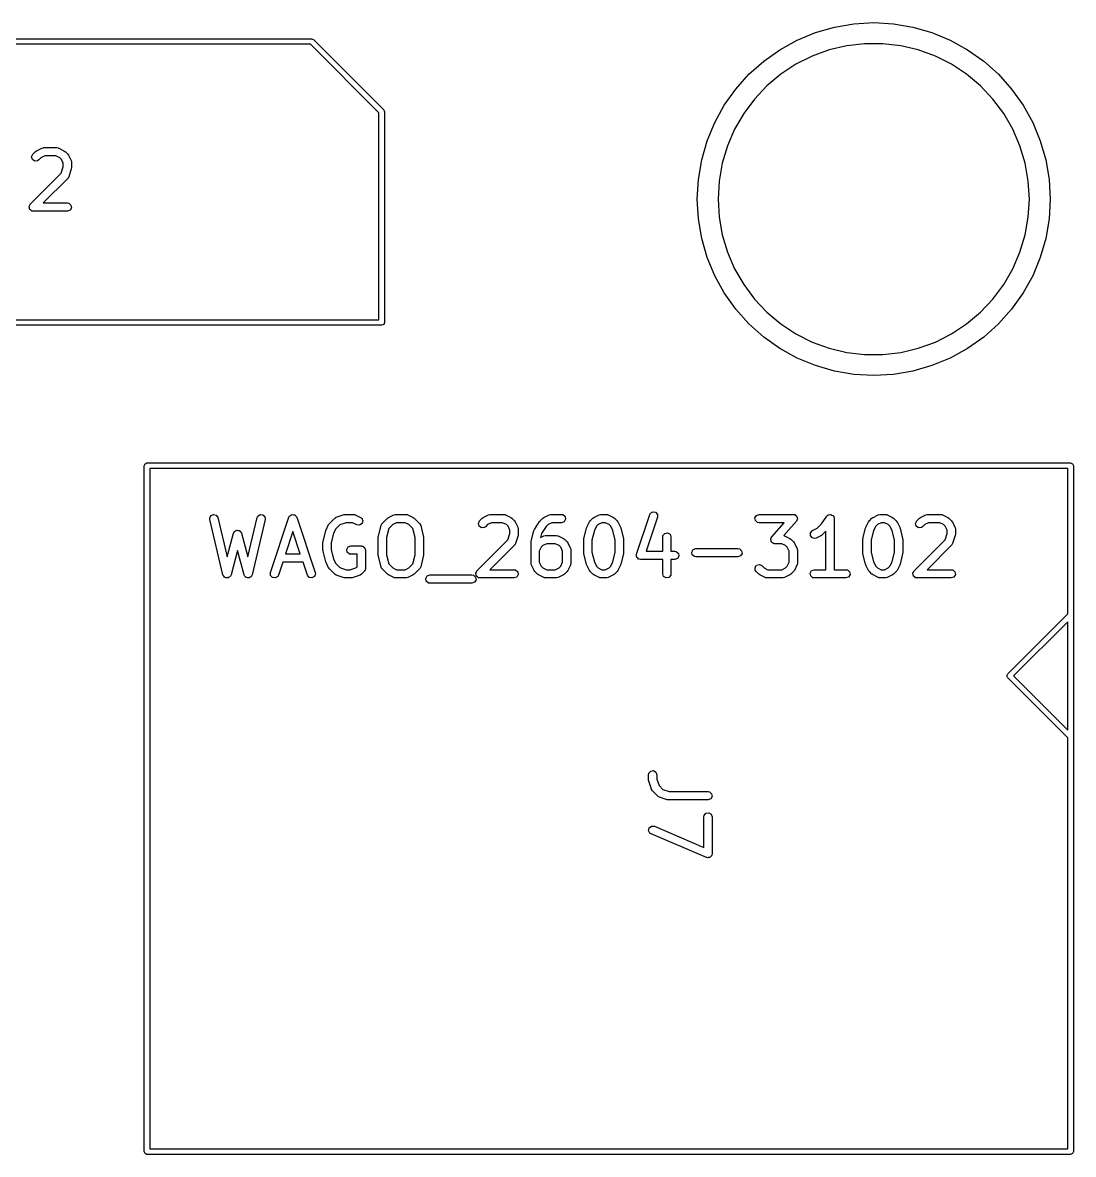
# Model space of a CAD drawing. Extents: x 0.27 to 1.74, y 0.27 to 2.13.
# Drawn here: x 0.994 to 1.742, y 1.32 to 2.126 of the extents above; entities that cross this region are included whole.
import ezdxf

# ---------------------------------------------------------------- set-up
doc = ezdxf.new("R2010")
doc.units = 0
doc.header["$MEASUREMENT"] = 0
doc.layers.add('BLACK', color=7, linetype='CONTINUOUS')

msp = doc.modelspace()

# ---------------------------------------------------------------- linework, layer by layer
at = {"layer": 'BLACK', "linetype": 'CONTINUOUS'}
for p, q in [((1.5455, 2.11316), (1.55852, 2.11855)), ((1.55852, 2.11855), (1.57205, 2.12245)), ((1.57205, 2.12245), (1.58594, 2.12481)), ((1.58594, 2.12481), (1.6, 2.1256)), ((1.6, 2.1256), (1.61406, 2.12481)), ((1.61406, 2.12481), (1.62795, 2.12245)), ((1.62795, 2.12245), (1.64148, 2.11855)), ((1.64148, 2.11855), (1.6545, 2.11316)), ((0.749803, 2.11417), (1.1998, 2.11417)), ((1.1998, 2.11417), (1.2012, 2.1136)), ((1.2012, 2.1136), (1.2512, 2.0636)), ((1.53318, 2.10635), (1.5455, 2.11316)), ((1.59356, 2.1106), (1.58076, 2.1091)), ((1.60644, 2.1106), (1.59356, 2.1106)), ((1.61924, 2.1091), (1.60644, 2.1106)), ((1.6545, 2.11316), (1.66682, 2.10635)), ((1.19899, 2.11024), (0.751772, 2.11024)), ((1.24783, 2.06139), (1.19899, 2.11024)), ((1.52169, 2.0982), (1.53318, 2.10635)), ((1.56823, 2.10613), (1.55612, 2.10173)), ((1.58076, 2.1091), (1.56823, 2.10613)), ((1.63177, 2.10613), (1.61924, 2.1091)), ((1.64388, 2.10173), (1.63177, 2.10613)), ((1.66682, 2.10635), (1.67831, 2.0982)), ((1.51119, 2.08881), (1.52169, 2.0982)), ((1.54461, 2.09594), (1.53384, 2.08887)), ((1.55612, 2.10173), (1.54461, 2.09594)), ((1.65539, 2.09594), (1.64388, 2.10173)), ((1.66616, 2.08887), (1.65539, 2.09594)), ((1.67831, 2.0982), (1.68881, 2.08881)), ((1.5018, 2.07831), (1.51119, 2.08881)), ((1.53384, 2.08887), (1.52397, 2.08058)), ((1.67603, 2.08058), (1.66616, 2.08887)), ((1.68881, 2.08881), (1.6982, 2.07831)), ((1.49365, 2.06682), (1.5018, 2.07831)), ((1.52397, 2.08058), (1.51513, 2.07121)), ((1.68487, 2.07121), (1.67603, 2.08058)), ((1.6982, 2.07831), (1.70635, 2.06682)), ((1.51513, 2.07121), (1.50744, 2.06088)), ((1.69256, 2.06088), (1.68487, 2.07121)), ((1.2512, 2.0636), (1.25177, 2.0622)), ((1.25177, 2.0622), (1.25177, 1.9122)), ((1.48684, 2.0545), (1.49365, 2.06682)), ((1.70635, 2.06682), (1.71316, 2.0545)), ((1.24783, 1.91417), (1.24783, 2.06139)), ((1.48145, 2.04148), (1.48684, 2.0545)), ((1.50744, 2.06088), (1.501, 2.04972)), ((1.699, 2.04972), (1.69256, 2.06088)), ((1.71316, 2.0545), (1.71855, 2.04148)), ((1.501, 2.04972), (1.49589, 2.03789)), ((1.70411, 2.03789), (1.699, 2.04972)), ((1.47755, 2.02795), (1.48145, 2.04148)), ((1.71855, 2.04148), (1.72245, 2.02795)), ((1.00061, 2.03018), (1.00146, 2.03201)), ((1.00113, 2.02823), (1.00061, 2.03018)), ((1.00146, 2.03201), (1.00334, 2.03388)), ((1.00334, 2.03388), (1.00406, 2.03439)), ((1.00406, 2.03439), (1.00411, 2.03443)), ((1.00411, 2.03443), (1.00786, 2.03631)), ((1.00987, 2.03072), (1.00718, 2.02937)), ((1.00786, 2.03631), (1.00884, 2.0366)), ((1.00884, 2.0366), (1.00901, 2.03656)), ((1.00901, 2.03656), (1.00918, 2.03662)), ((1.00918, 2.03662), (1.01855, 2.03662)), ((1.01785, 2.03072), (1.00987, 2.03072)), ((1.02055, 2.02937), (1.01785, 2.03072)), ((1.01855, 2.03662), (1.01956, 2.03644)), ((1.01956, 2.03644), (1.0197, 2.03633)), ((1.0197, 2.03633), (1.01987, 2.03631)), ((1.01987, 2.03631), (1.02362, 2.03443)), ((1.02362, 2.03443), (1.02433, 2.03391)), ((1.02433, 2.03391), (1.02439, 2.03388)), ((1.02439, 2.03388), (1.02626, 2.03201)), ((1.02626, 2.03201), (1.02677, 2.03128)), ((1.02677, 2.03128), (1.02682, 2.03124)), ((1.02682, 2.03124), (1.02869, 2.02749)), ((1.49589, 2.03789), (1.4922, 2.02555)), ((1.7078, 2.02555), (1.70411, 2.03789)), ((1.00279, 2.02707), (1.00113, 2.02823)), ((1.0048, 2.02724), (1.00279, 2.02707)), ((1.00564, 2.02783), (1.0048, 2.02724)), ((1.00718, 2.02937), (1.00564, 2.02783)), ((1.02175, 2.02817), (1.02055, 2.02937)), ((1.02159, 2.01839), (1.0231, 2.0229)), ((1.0231, 2.02547), (1.02175, 2.02817)), ((1.0231, 2.0229), (1.0231, 2.02547)), ((1.02869, 2.02749), (1.02898, 2.02651)), ((1.029, 2.02242), (1.02885, 2.02155)), ((1.02898, 2.02651), (1.02894, 2.02634)), ((1.02894, 2.02634), (1.029, 2.02617)), ((1.029, 2.02617), (1.029, 2.02242)), ((1.47519, 2.01406), (1.47755, 2.02795)), ((1.4922, 2.02555), (1.48996, 2.01286)), ((1.71004, 2.01286), (1.7078, 2.02555)), ((1.72245, 2.02795), (1.72481, 2.01406)), ((0.99959, 1.99639), (1.02159, 2.01839)), ((1.02626, 2.01471), (1.00881, 1.99725)), ((1.02634, 2.01487), (1.02626, 2.01471)), ((1.02649, 2.01496), (1.02634, 2.01487)), ((1.02698, 2.01586), (1.02649, 2.01496)), ((1.02885, 2.02149), (1.02698, 2.01586)), ((1.02885, 2.02155), (1.02885, 2.02149)), ((1.4744, 2), (1.47519, 2.01406)), ((1.72481, 2.01406), (1.7256, 2)), ((1.48996, 2.01286), (1.48921, 2)), ((1.71079, 2), (1.71004, 2.01286)), ((1.47519, 1.98594), (1.4744, 2)), ((1.48921, 2), (1.48996, 1.98714)), ((1.71004, 1.98714), (1.71079, 2)), ((1.7256, 2), (1.72481, 1.98594)), ((0.998736, 1.99456), (0.998793, 1.99468)), ((0.998966, 1.9937), (0.998736, 1.99456)), ((0.99877, 1.99481), (0.999214, 1.99558)), ((0.998793, 1.99468), (0.99877, 1.99481)), ((0.999121, 1.99282), (0.998966, 1.9937)), ((0.999224, 1.99274), (0.999121, 1.99282)), ((0.999214, 1.99558), (0.99959, 1.99639)), ((0.999259, 1.9926), (0.999224, 1.99274)), ((0.999987, 1.9921), (0.999259, 1.9926)), ((1.00067, 1.99152), (0.999987, 1.9921)), ((1.00085, 1.99149), (1.00067, 1.99152)), ((1.00091, 1.99145), (1.00085, 1.99149)), ((1.00104, 1.99146), (1.00091, 1.99145)), ((1.00168, 1.99135), (1.00104, 1.99146)), ((1.02605, 1.99135), (1.00168, 1.99135)), ((1.00881, 1.99725), (1.02605, 1.99725)), ((1.02605, 1.99725), (1.02706, 1.99707)), ((1.02795, 1.99204), (1.02605, 1.99135)), ((1.02706, 1.99707), (1.02861, 1.99577)), ((1.02896, 1.99379), (1.02795, 1.99204)), ((1.02861, 1.99577), (1.02896, 1.99379)), ((1.47755, 1.97205), (1.47519, 1.98594)), ((1.48996, 1.98714), (1.4922, 1.97445)), ((1.7078, 1.97445), (1.71004, 1.98714)), ((1.72481, 1.98594), (1.72245, 1.97205)), ((1.4922, 1.97445), (1.49589, 1.96211)), ((1.70411, 1.96211), (1.7078, 1.97445)), ((1.48145, 1.95852), (1.47755, 1.97205)), ((1.72245, 1.97205), (1.71855, 1.95852)), ((1.48684, 1.9455), (1.48145, 1.95852)), ((1.49589, 1.96211), (1.501, 1.95028)), ((1.699, 1.95028), (1.70411, 1.96211)), ((1.71855, 1.95852), (1.71316, 1.9455)), ((1.501, 1.95028), (1.50744, 1.93912)), ((1.69256, 1.93912), (1.699, 1.95028)), ((1.49365, 1.93318), (1.48684, 1.9455)), ((1.71316, 1.9455), (1.70635, 1.93318)), ((1.50744, 1.93912), (1.51513, 1.92879)), ((1.68487, 1.92879), (1.69256, 1.93912)), ((1.5018, 1.92169), (1.49365, 1.93318)), ((1.51513, 1.92879), (1.52397, 1.91942)), ((1.67603, 1.91942), (1.68487, 1.92879)), ((1.70635, 1.93318), (1.6982, 1.92169)), ((1.51119, 1.91119), (1.5018, 1.92169)), ((1.52397, 1.91942), (1.53384, 1.91113)), ((1.66616, 1.91113), (1.67603, 1.91942)), ((1.6982, 1.92169), (1.68881, 1.91119)), ((1.2498, 1.91024), (0.749803, 1.91024)), ((0.751772, 1.91417), (1.24783, 1.91417)), ((1.2512, 1.91081), (1.2498, 1.91024)), ((1.25177, 1.9122), (1.2512, 1.91081)), ((1.52169, 1.9018), (1.51119, 1.91119)), ((1.53384, 1.91113), (1.54461, 1.90406)), ((1.65539, 1.90406), (1.66616, 1.91113)), ((1.68881, 1.91119), (1.67831, 1.9018)), ((1.53318, 1.89365), (1.52169, 1.9018)), ((1.54461, 1.90406), (1.55612, 1.89827)), ((1.64388, 1.89827), (1.65539, 1.90406)), ((1.67831, 1.9018), (1.66682, 1.89365)), ((1.5455, 1.88684), (1.53318, 1.89365)), ((1.55612, 1.89827), (1.56823, 1.89387)), ((1.56823, 1.89387), (1.58076, 1.8909)), ((1.61924, 1.8909), (1.63177, 1.89387)), ((1.63177, 1.89387), (1.64388, 1.89827)), ((1.66682, 1.89365), (1.6545, 1.88684)), ((1.55852, 1.88145), (1.5455, 1.88684)), ((1.58076, 1.8909), (1.59356, 1.8894)), ((1.59356, 1.8894), (1.60644, 1.8894)), ((1.60644, 1.8894), (1.61924, 1.8909)), ((1.6545, 1.88684), (1.64148, 1.88145)), ((1.57205, 1.87755), (1.55852, 1.88145)), ((1.58594, 1.87519), (1.57205, 1.87755)), ((1.62795, 1.87755), (1.61406, 1.87519)), ((1.64148, 1.88145), (1.62795, 1.87755)), ((1.6, 1.8744), (1.58594, 1.87519)), ((1.61406, 1.87519), (1.6, 1.8744)), ((1.08071, 1.81024), (1.08129, 1.81163)), ((1.08071, 1.32205), (1.08071, 1.81024)), ((1.08129, 1.81163), (1.08268, 1.8122)), ((1.08268, 1.8122), (1.74016, 1.8122)), ((1.08465, 1.80827), (1.08465, 1.32402)), ((1.73819, 1.80827), (1.08465, 1.80827)), ((1.73819, 1.70475), (1.73819, 1.80827)), ((1.74016, 1.8122), (1.74155, 1.81163)), ((1.74155, 1.81163), (1.74213, 1.81024)), ((1.74213, 1.81024), (1.74213, 1.32205)), ((1.12736, 1.77298), (1.12827, 1.77479)), ((1.12742, 1.77196), (1.12736, 1.77298)), ((1.12827, 1.77479), (1.13012, 1.77559)), ((1.13012, 1.77559), (1.13206, 1.77502)), ((1.13206, 1.77502), (1.13317, 1.77333)), ((1.13317, 1.77333), (1.13983, 1.74534)), ((1.15451, 1.74534), (1.16117, 1.77333)), ((1.16117, 1.77333), (1.16158, 1.77427)), ((1.16158, 1.77427), (1.1632, 1.77547)), ((1.1632, 1.77547), (1.16521, 1.77536)), ((1.16521, 1.77536), (1.16668, 1.77397)), ((1.16668, 1.77397), (1.16691, 1.77196)), ((1.17061, 1.73421), (1.18374, 1.77358)), ((1.18374, 1.77358), (1.18423, 1.77448)), ((1.18423, 1.77448), (1.1843, 1.77452)), ((1.1843, 1.77452), (1.18433, 1.7746)), ((1.18433, 1.7746), (1.18515, 1.77505)), ((1.18515, 1.77505), (1.18595, 1.77554)), ((1.18595, 1.77554), (1.18603, 1.77553)), ((1.18603, 1.77553), (1.18611, 1.77557)), ((1.18611, 1.77557), (1.18702, 1.77538)), ((1.18702, 1.77538), (1.18795, 1.77524)), ((1.18795, 1.77524), (1.188, 1.77518)), ((1.188, 1.77518), (1.18808, 1.77516)), ((1.18808, 1.77516), (1.18867, 1.77443)), ((1.18867, 1.77443), (1.18929, 1.77373)), ((1.18929, 1.77373), (1.18929, 1.77365)), ((1.18929, 1.77365), (1.18934, 1.77358)), ((1.18934, 1.77358), (1.20246, 1.73421)), ((1.21257, 1.76911), (1.21632, 1.77286)), ((1.21632, 1.77286), (1.21716, 1.77345)), ((1.21716, 1.77345), (1.21734, 1.77346)), ((1.21734, 1.77346), (1.21748, 1.77357)), ((1.21748, 1.77357), (1.2231, 1.77545)), ((1.2231, 1.77545), (1.22397, 1.77558)), ((1.22397, 1.77558), (1.22403, 1.7756)), ((1.22403, 1.7756), (1.22966, 1.7756)), ((1.22966, 1.7756), (1.23067, 1.77542)), ((1.23067, 1.77542), (1.2308, 1.77531)), ((1.2308, 1.77531), (1.23098, 1.77529)), ((1.23098, 1.77529), (1.23473, 1.77341)), ((1.23473, 1.77341), (1.23555, 1.7728)), ((1.23555, 1.7728), (1.23636, 1.77095)), ((1.25007, 1.76911), (1.25382, 1.77286)), ((1.25382, 1.77286), (1.25454, 1.77336)), ((1.25454, 1.77336), (1.25459, 1.77341)), ((1.25459, 1.77341), (1.25833, 1.77529)), ((1.25833, 1.77529), (1.25932, 1.77558)), ((1.25932, 1.77558), (1.25949, 1.77554)), ((1.25949, 1.77554), (1.25966, 1.7756)), ((1.25966, 1.7756), (1.26715, 1.7756)), ((1.26715, 1.7756), (1.26816, 1.77542)), ((1.26816, 1.77542), (1.2683, 1.77531)), ((1.2683, 1.77531), (1.26847, 1.77529)), ((1.26847, 1.77529), (1.27222, 1.77341)), ((1.27222, 1.77341), (1.27293, 1.77289)), ((1.27293, 1.77289), (1.27299, 1.77286)), ((1.27299, 1.77286), (1.27674, 1.76911)), ((1.31943, 1.77098), (1.32131, 1.77286)), ((1.32131, 1.77286), (1.32203, 1.77336)), ((1.32203, 1.77336), (1.32208, 1.77341)), ((1.32208, 1.77341), (1.32583, 1.77529)), ((1.32583, 1.77529), (1.32681, 1.77558)), ((1.32681, 1.77558), (1.32698, 1.77554)), ((1.32698, 1.77554), (1.32715, 1.7756)), ((1.32715, 1.7756), (1.33652, 1.7756)), ((1.33652, 1.7756), (1.33753, 1.77542)), ((1.33753, 1.77542), (1.33767, 1.77531)), ((1.33767, 1.77531), (1.33784, 1.77529)), ((1.33784, 1.77529), (1.34159, 1.77341)), ((1.34159, 1.77341), (1.3423, 1.77289)), ((1.3423, 1.77289), (1.34236, 1.77286)), ((1.34236, 1.77286), (1.34423, 1.77098)), ((1.36255, 1.77098), (1.36443, 1.77286)), ((1.36443, 1.77286), (1.36515, 1.77336)), ((1.36515, 1.77336), (1.3652, 1.77341)), ((1.3652, 1.77341), (1.36895, 1.77529)), ((1.36895, 1.77529), (1.36993, 1.77558)), ((1.36993, 1.77558), (1.3701, 1.77554)), ((1.3701, 1.77554), (1.37027, 1.7756)), ((1.37027, 1.7756), (1.37777, 1.7756)), ((1.37777, 1.7756), (1.37878, 1.77542)), ((1.37878, 1.77542), (1.38032, 1.77412)), ((1.38032, 1.77412), (1.38067, 1.77213)), ((1.39817, 1.77098), (1.40005, 1.77286)), ((1.40005, 1.77286), (1.40077, 1.77336)), ((1.40077, 1.77336), (1.40082, 1.77341)), ((1.40082, 1.77341), (1.40457, 1.77529)), ((1.40457, 1.77529), (1.40555, 1.77558)), ((1.40555, 1.77558), (1.40572, 1.77554)), ((1.40572, 1.77554), (1.40589, 1.7756)), ((1.40589, 1.7756), (1.40964, 1.7756)), ((1.40964, 1.7756), (1.41065, 1.77542)), ((1.41065, 1.77542), (1.41078, 1.77531)), ((1.41078, 1.77531), (1.41096, 1.77529)), ((1.41096, 1.77529), (1.41471, 1.77341)), ((1.41471, 1.77341), (1.41542, 1.77289)), ((1.41542, 1.77289), (1.41547, 1.77286)), ((1.41547, 1.77286), (1.41735, 1.77098)), ((1.43121, 1.74733), (1.44058, 1.77545)), ((1.44618, 1.77359), (1.4381, 1.74935)), ((1.44058, 1.77545), (1.44107, 1.77636)), ((1.44107, 1.77636), (1.44279, 1.77741)), ((1.44279, 1.77741), (1.44479, 1.77712)), ((1.44479, 1.77712), (1.44613, 1.7756)), ((1.44613, 1.7756), (1.44618, 1.77359)), ((1.51546, 1.77316), (1.51647, 1.77491)), ((1.51582, 1.77117), (1.51546, 1.77316)), ((1.51647, 1.77491), (1.51837, 1.7756)), ((1.51837, 1.7756), (1.54274, 1.7756)), ((1.54274, 1.7756), (1.54318, 1.77552)), ((1.54318, 1.77552), (1.54332, 1.77554)), ((1.54332, 1.77554), (1.54342, 1.77548)), ((1.54342, 1.77548), (1.54375, 1.77542)), ((1.54375, 1.77542), (1.54436, 1.77491)), ((1.54436, 1.77491), (1.54505, 1.7745)), ((1.54505, 1.7745), (1.54512, 1.77427)), ((1.54512, 1.77427), (1.5453, 1.77412)), ((1.5453, 1.77412), (1.54544, 1.77334)), ((1.54544, 1.77334), (1.5457, 1.77258)), ((1.5457, 1.77258), (1.54561, 1.77236)), ((1.54561, 1.77236), (1.54565, 1.77213)), ((1.56295, 1.7689), (1.56653, 1.77428)), ((1.56653, 1.77428), (1.56724, 1.77502)), ((1.56724, 1.77502), (1.56741, 1.77507)), ((1.56741, 1.77507), (1.56751, 1.7752)), ((1.56751, 1.7752), (1.56836, 1.77535)), ((1.56836, 1.77535), (1.56918, 1.77559)), ((1.56918, 1.77559), (1.56934, 1.77552)), ((1.56934, 1.77552), (1.5695, 1.77555)), ((1.5695, 1.77555), (1.57025, 1.77512)), ((1.57025, 1.77512), (1.57103, 1.77478)), ((1.57103, 1.77478), (1.57111, 1.77463)), ((1.57111, 1.77463), (1.57125, 1.77454)), ((1.57125, 1.77454), (1.57155, 1.77374)), ((1.57155, 1.77374), (1.57193, 1.77297)), ((1.57193, 1.77297), (1.57189, 1.7728)), ((1.57189, 1.7728), (1.57194, 1.77264)), ((1.57194, 1.77264), (1.57194, 1.73623)), ((1.5969, 1.77098), (1.59877, 1.77286)), ((1.59877, 1.77286), (1.5995, 1.77336)), ((1.5995, 1.77336), (1.59954, 1.77341)), ((1.59954, 1.77341), (1.60329, 1.77529)), ((1.60329, 1.77529), (1.60427, 1.77558)), ((1.60427, 1.77558), (1.60445, 1.77554)), ((1.60445, 1.77554), (1.60461, 1.7756)), ((1.60461, 1.7756), (1.60836, 1.7756)), ((1.60836, 1.7756), (1.60937, 1.77542)), ((1.60937, 1.77542), (1.60951, 1.77531)), ((1.60951, 1.77531), (1.60968, 1.77529)), ((1.60968, 1.77529), (1.61343, 1.77341)), ((1.61343, 1.77341), (1.61414, 1.77289)), ((1.61414, 1.77289), (1.6142, 1.77286)), ((1.6142, 1.77286), (1.61607, 1.77098)), ((1.63065, 1.77098), (1.63252, 1.77286)), ((1.63252, 1.77286), (1.63324, 1.77336)), ((1.63324, 1.77336), (1.63329, 1.77341)), ((1.63329, 1.77341), (1.63704, 1.77529)), ((1.63704, 1.77529), (1.63802, 1.77558)), ((1.63802, 1.77558), (1.63819, 1.77554)), ((1.63819, 1.77554), (1.63836, 1.7756)), ((1.63836, 1.7756), (1.64773, 1.7756)), ((1.64773, 1.7756), (1.64874, 1.77542)), ((1.64874, 1.77542), (1.64888, 1.77531)), ((1.64888, 1.77531), (1.64905, 1.77529)), ((1.64905, 1.77529), (1.6528, 1.77341)), ((1.6528, 1.77341), (1.65351, 1.77289)), ((1.65351, 1.77289), (1.65357, 1.77286)), ((1.65357, 1.77286), (1.65544, 1.77098)), ((1.1368, 1.73259), (1.12742, 1.77196)), ((1.14578, 1.76381), (1.1464, 1.76425)), ((1.1464, 1.76425), (1.14667, 1.76422)), ((1.14667, 1.76422), (1.14692, 1.76434)), ((1.14692, 1.76434), (1.14765, 1.76414)), ((1.14765, 1.76414), (1.14841, 1.76407)), ((1.16691, 1.77196), (1.15754, 1.73259)), ((1.20992, 1.76399), (1.21013, 1.76445)), ((1.21013, 1.76445), (1.21014, 1.76459)), ((1.21014, 1.76459), (1.21202, 1.76834)), ((1.21202, 1.76834), (1.21255, 1.76905)), ((1.21255, 1.76905), (1.21257, 1.76911)), ((1.21709, 1.76527), (1.21557, 1.76224)), ((1.22001, 1.76819), (1.21709, 1.76527)), ((1.22451, 1.76969), (1.22001, 1.76819)), ((1.22896, 1.76969), (1.22451, 1.76969)), ((1.23209, 1.76813), (1.22896, 1.76969)), ((1.23409, 1.7679), (1.23209, 1.76813)), ((1.23578, 1.76901), (1.23409, 1.7679)), ((1.23636, 1.77095), (1.23578, 1.76901)), ((1.24742, 1.76024), (1.24929, 1.76774)), ((1.24929, 1.76774), (1.24971, 1.76867)), ((1.24971, 1.76867), (1.24994, 1.76884)), ((1.24994, 1.76884), (1.25007, 1.76911)), ((1.25482, 1.76551), (1.25323, 1.75916)), ((1.25765, 1.76834), (1.25482, 1.76551)), ((1.26035, 1.76969), (1.25765, 1.76834)), ((1.26646, 1.76969), (1.26035, 1.76969)), ((1.26915, 1.76834), (1.26646, 1.76969)), ((1.27199, 1.76551), (1.26915, 1.76834)), ((1.27358, 1.75916), (1.27199, 1.76551)), ((1.27674, 1.76911), (1.27733, 1.76827)), ((1.27733, 1.76827), (1.27735, 1.76798)), ((1.27735, 1.76798), (1.27752, 1.76774)), ((1.27752, 1.76774), (1.27939, 1.76024)), ((1.31858, 1.76915), (1.31943, 1.77098)), ((1.3191, 1.7672), (1.31858, 1.76915)), ((1.32076, 1.76604), (1.3191, 1.7672)), ((1.32277, 1.76622), (1.32076, 1.76604)), ((1.32361, 1.76681), (1.32277, 1.76622)), ((1.32515, 1.76834), (1.32361, 1.76681)), ((1.32784, 1.76969), (1.32515, 1.76834)), ((1.33582, 1.76969), (1.32784, 1.76969)), ((1.33852, 1.76834), (1.33582, 1.76969)), ((1.33972, 1.76715), (1.33852, 1.76834)), ((1.34107, 1.76445), (1.33972, 1.76715)), ((1.34107, 1.76188), (1.34107, 1.76445)), ((1.34423, 1.77098), (1.34474, 1.77026)), ((1.34474, 1.77026), (1.34479, 1.77022)), ((1.34479, 1.77022), (1.34666, 1.76647)), ((1.34666, 1.76647), (1.34695, 1.76548)), ((1.34695, 1.76548), (1.34691, 1.76531)), ((1.34691, 1.76531), (1.34697, 1.76515)), ((1.34697, 1.76515), (1.34697, 1.7614)), ((1.35803, 1.76399), (1.35843, 1.76489)), ((1.35843, 1.76489), (1.35844, 1.76491)), ((1.35844, 1.76491), (1.36219, 1.77053)), ((1.36219, 1.77053), (1.3625, 1.77086)), ((1.3625, 1.77086), (1.36255, 1.77098)), ((1.36694, 1.76701), (1.36363, 1.76206)), ((1.36827, 1.76834), (1.36694, 1.76701)), ((1.37096, 1.76969), (1.36827, 1.76834)), ((1.37777, 1.76969), (1.37096, 1.76969)), ((1.37966, 1.77038), (1.37777, 1.76969)), ((1.38067, 1.77213), (1.37966, 1.77038)), ((1.39365, 1.75836), (1.39552, 1.76586)), ((1.39552, 1.76586), (1.39573, 1.76633)), ((1.39573, 1.76633), (1.39575, 1.76647)), ((1.39575, 1.76647), (1.39762, 1.77022)), ((1.39762, 1.77022), (1.39815, 1.77092)), ((1.39815, 1.77092), (1.39817, 1.77098)), ((1.40117, 1.76412), (1.39947, 1.75728)), ((1.40269, 1.76715), (1.40117, 1.76412)), ((1.40389, 1.76834), (1.40269, 1.76715)), ((1.40658, 1.76969), (1.40389, 1.76834)), ((1.40894, 1.76969), (1.40658, 1.76969)), ((1.41164, 1.76834), (1.40894, 1.76969)), ((1.41283, 1.76715), (1.41164, 1.76834)), ((1.41435, 1.76412), (1.41283, 1.76715)), ((1.41606, 1.75728), (1.41435, 1.76412)), ((1.41735, 1.77098), (1.41785, 1.77026)), ((1.41785, 1.77026), (1.4179, 1.77022)), ((1.4179, 1.77022), (1.41978, 1.76647)), ((1.41978, 1.76647), (1.41992, 1.76598)), ((1.41992, 1.76598), (1.42, 1.76586)), ((1.42, 1.76586), (1.42187, 1.75836)), ((1.51736, 1.76987), (1.51582, 1.77117)), ((1.51837, 1.76969), (1.51736, 1.76987)), ((1.53624, 1.76969), (1.51837, 1.76969)), ((1.5274, 1.75959), (1.53624, 1.76969)), ((1.54497, 1.7707), (1.53601, 1.76046)), ((1.54525, 1.77144), (1.54497, 1.7707)), ((1.54565, 1.77213), (1.54525, 1.77144)), ((1.55642, 1.76404), (1.55974, 1.7657)), ((1.55974, 1.7657), (1.56295, 1.7689)), ((1.59237, 1.75836), (1.59425, 1.76586)), ((1.59425, 1.76586), (1.59446, 1.76633)), ((1.59446, 1.76633), (1.59447, 1.76647)), ((1.59447, 1.76647), (1.59635, 1.77022)), ((1.59635, 1.77022), (1.59687, 1.77092)), ((1.59687, 1.77092), (1.5969, 1.77098)), ((1.5999, 1.76412), (1.59819, 1.75728)), ((1.60141, 1.76715), (1.5999, 1.76412)), ((1.60261, 1.76834), (1.60141, 1.76715)), ((1.60531, 1.76969), (1.60261, 1.76834)), ((1.60766, 1.76969), (1.60531, 1.76969)), ((1.61036, 1.76834), (1.60766, 1.76969)), ((1.61156, 1.76715), (1.61036, 1.76834)), ((1.61307, 1.76412), (1.61156, 1.76715)), ((1.61478, 1.75728), (1.61307, 1.76412)), ((1.61607, 1.77098), (1.61658, 1.77026)), ((1.61658, 1.77026), (1.61663, 1.77022)), ((1.61663, 1.77022), (1.6185, 1.76647)), ((1.6185, 1.76647), (1.61865, 1.76598)), ((1.61865, 1.76598), (1.61873, 1.76586)), ((1.61873, 1.76586), (1.6206, 1.75836)), ((1.62979, 1.76915), (1.63065, 1.77098)), ((1.63031, 1.7672), (1.62979, 1.76915)), ((1.63197, 1.76604), (1.63031, 1.7672)), ((1.63398, 1.76622), (1.63197, 1.76604)), ((1.63482, 1.76681), (1.63398, 1.76622)), ((1.63636, 1.76834), (1.63482, 1.76681)), ((1.63905, 1.76969), (1.63636, 1.76834)), ((1.64703, 1.76969), (1.63905, 1.76969)), ((1.64973, 1.76834), (1.64703, 1.76969)), ((1.65093, 1.76715), (1.64973, 1.76834)), ((1.65228, 1.76445), (1.65093, 1.76715)), ((1.65228, 1.76188), (1.65228, 1.76445)), ((1.65544, 1.77098), (1.65595, 1.77026)), ((1.65595, 1.77026), (1.656, 1.77022)), ((1.656, 1.77022), (1.65787, 1.76647)), ((1.65787, 1.76647), (1.65816, 1.76548)), ((1.65816, 1.76548), (1.65812, 1.76531)), ((1.65812, 1.76531), (1.65818, 1.76515)), ((1.65818, 1.76515), (1.65818, 1.7614)), ((1.13983, 1.74534), (1.14432, 1.76216)), ((1.14432, 1.76216), (1.14475, 1.76309)), ((1.14475, 1.76309), (1.14497, 1.76324)), ((1.14497, 1.76324), (1.14508, 1.76349)), ((1.14508, 1.76349), (1.14578, 1.76381)), ((1.14841, 1.76407), (1.1486, 1.76388)), ((1.1486, 1.76388), (1.14887, 1.76381)), ((1.14887, 1.76381), (1.1493, 1.76319)), ((1.1493, 1.76319), (1.14984, 1.76265)), ((1.14984, 1.76265), (1.14987, 1.76238)), ((1.14987, 1.76238), (1.15002, 1.76216)), ((1.15002, 1.76216), (1.15451, 1.74534)), ((1.18654, 1.76331), (1.18126, 1.74748)), ((1.19182, 1.74748), (1.18654, 1.76331)), ((1.20796, 1.75577), (1.20806, 1.75635)), ((1.20805, 1.75649), (1.20992, 1.76399)), ((1.20806, 1.75635), (1.20805, 1.75649)), ((1.21557, 1.76224), (1.21386, 1.75541)), ((1.24733, 1.75952), (1.24743, 1.7601)), ((1.24733, 1.7464), (1.24733, 1.75952)), ((1.24743, 1.7601), (1.24742, 1.76024)), ((1.25323, 1.75916), (1.25323, 1.74676)), ((1.27358, 1.74676), (1.27358, 1.75916)), ((1.27939, 1.76024), (1.27943, 1.75965)), ((1.27943, 1.75965), (1.27948, 1.75952)), ((1.27948, 1.75952), (1.27948, 1.7464)), ((1.31756, 1.73536), (1.33956, 1.75737)), ((1.33956, 1.75737), (1.34107, 1.76188)), ((1.34682, 1.76046), (1.34495, 1.75484)), ((1.34697, 1.7614), (1.34682, 1.76053)), ((1.34682, 1.76053), (1.34682, 1.76046)), ((1.35606, 1.75577), (1.35617, 1.75635)), ((1.35615, 1.75649), (1.35803, 1.76399)), ((1.35617, 1.75635), (1.35615, 1.75649)), ((1.36363, 1.76206), (1.3629, 1.75914)), ((1.3629, 1.75914), (1.3652, 1.76029)), ((1.3652, 1.76029), (1.36618, 1.76058)), ((1.36618, 1.76058), (1.36635, 1.76054)), ((1.36635, 1.76054), (1.36652, 1.7606)), ((1.36652, 1.7606), (1.37402, 1.7606)), ((1.37402, 1.7606), (1.37503, 1.76042)), ((1.37503, 1.76042), (1.37516, 1.76031)), ((1.37516, 1.76031), (1.37534, 1.76029)), ((1.37534, 1.76029), (1.37909, 1.75841)), ((1.37909, 1.75841), (1.37979, 1.75789)), ((1.37979, 1.75789), (1.37985, 1.75786)), ((1.37985, 1.75786), (1.38173, 1.75599)), ((1.39356, 1.75765), (1.39366, 1.75823)), ((1.39356, 1.74827), (1.39356, 1.75765)), ((1.39366, 1.75823), (1.39365, 1.75836)), ((1.39947, 1.75728), (1.39947, 1.74864)), ((1.41606, 1.74864), (1.41606, 1.75728)), ((1.42187, 1.75836), (1.42192, 1.75778)), ((1.42192, 1.75778), (1.42196, 1.75765)), ((1.42196, 1.75765), (1.42196, 1.74827)), ((1.4498, 1.75952), (1.44998, 1.76053)), ((1.4498, 1.74935), (1.4498, 1.75952)), ((1.44998, 1.76053), (1.45128, 1.76208)), ((1.45128, 1.76208), (1.45327, 1.76243)), ((1.45327, 1.76243), (1.45502, 1.76142)), ((1.45502, 1.76142), (1.45571, 1.75952)), ((1.45571, 1.75952), (1.45571, 1.74935)), ((1.52667, 1.75771), (1.52675, 1.75793)), ((1.52693, 1.75695), (1.52667, 1.75771)), ((1.52671, 1.75816), (1.52711, 1.75885)), ((1.52675, 1.75793), (1.52671, 1.75816)), ((1.52706, 1.75617), (1.52693, 1.75695)), ((1.52724, 1.75602), (1.52706, 1.75617)), ((1.52711, 1.75885), (1.5274, 1.75959)), ((1.53601, 1.76046), (1.53626, 1.76042)), ((1.53626, 1.76042), (1.53639, 1.76031)), ((1.53639, 1.76031), (1.53657, 1.76029)), ((1.53657, 1.76029), (1.54032, 1.75841)), ((1.54032, 1.75841), (1.54102, 1.75789)), ((1.54102, 1.75789), (1.54108, 1.75786)), ((1.54108, 1.75786), (1.54296, 1.75599)), ((1.55491, 1.76055), (1.55503, 1.76257)), ((1.55612, 1.75893), (1.55491, 1.76055)), ((1.55503, 1.76257), (1.55642, 1.76404)), ((1.55808, 1.75846), (1.55612, 1.75893)), ((1.55906, 1.75876), (1.55808, 1.75846)), ((1.56281, 1.76063), (1.55906, 1.75876)), ((1.56286, 1.76068), (1.56281, 1.76063)), ((1.56358, 1.76118), (1.56286, 1.76068)), ((1.56604, 1.76364), (1.56358, 1.76118)), ((1.56604, 1.73623), (1.56604, 1.76364)), ((1.59229, 1.75765), (1.59239, 1.75823)), ((1.59229, 1.74827), (1.59229, 1.75765)), ((1.59239, 1.75823), (1.59237, 1.75836)), ((1.59819, 1.75728), (1.59819, 1.74864)), ((1.61478, 1.74864), (1.61478, 1.75728)), ((1.6206, 1.75836), (1.62064, 1.75778)), ((1.62064, 1.75778), (1.62069, 1.75765)), ((1.62069, 1.75765), (1.62069, 1.74827)), ((1.62877, 1.73536), (1.65077, 1.75737)), ((1.65077, 1.75737), (1.65228, 1.76188)), ((1.65803, 1.76046), (1.65616, 1.75484)), ((1.65818, 1.7614), (1.65803, 1.76053)), ((1.65803, 1.76053), (1.65803, 1.76046)), ((1.14717, 1.74994), (1.14252, 1.73251)), ((1.15182, 1.73251), (1.14717, 1.74994)), ((1.20796, 1.75015), (1.20796, 1.75577)), ((1.20801, 1.75002), (1.20796, 1.75015)), ((1.20805, 1.74943), (1.20801, 1.75002)), ((1.20992, 1.74193), (1.20805, 1.74943)), ((1.21386, 1.75541), (1.21386, 1.75051)), ((1.21386, 1.75051), (1.21557, 1.74368)), ((1.22488, 1.75066), (1.22589, 1.75241)), ((1.22523, 1.74867), (1.22488, 1.75066)), ((1.22677, 1.74737), (1.22523, 1.74867)), ((1.22589, 1.75241), (1.22778, 1.7531)), ((1.22778, 1.7531), (1.23528, 1.7531)), ((1.23528, 1.7531), (1.23567, 1.75303)), ((1.23567, 1.75303), (1.2358, 1.75306)), ((1.2358, 1.75306), (1.23591, 1.75299)), ((1.23591, 1.75299), (1.23629, 1.75292)), ((1.23629, 1.75292), (1.23688, 1.75243)), ((1.23688, 1.75243), (1.23754, 1.75205)), ((1.23754, 1.75205), (1.23764, 1.7518)), ((1.23764, 1.7518), (1.23784, 1.75162)), ((1.23784, 1.75162), (1.23797, 1.75087)), ((1.23797, 1.75087), (1.23824, 1.75015)), ((1.23824, 1.75015), (1.23824, 1.73702)), ((1.34423, 1.75368), (1.32678, 1.73623)), ((1.34431, 1.75384), (1.34423, 1.75368)), ((1.34446, 1.75394), (1.34431, 1.75384)), ((1.34495, 1.75484), (1.34446, 1.75394)), ((1.35606, 1.74077), (1.35606, 1.75577)), ((1.36332, 1.75215), (1.36197, 1.74945)), ((1.36197, 1.74945), (1.36197, 1.74147)), ((1.36452, 1.75335), (1.36332, 1.75215)), ((1.36721, 1.75469), (1.36452, 1.75335)), ((1.37332, 1.75469), (1.36721, 1.75469)), ((1.37602, 1.75335), (1.37332, 1.75469)), ((1.37721, 1.75215), (1.37602, 1.75335)), ((1.37856, 1.74945), (1.37721, 1.75215)), ((1.37856, 1.74147), (1.37856, 1.74945)), ((1.38173, 1.75599), (1.38223, 1.75526)), ((1.38223, 1.75526), (1.38228, 1.75522)), ((1.38228, 1.75522), (1.38416, 1.75147)), ((1.38416, 1.75147), (1.38445, 1.75049)), ((1.38445, 1.75049), (1.38441, 1.75031)), ((1.38441, 1.75031), (1.38447, 1.75015)), ((1.38447, 1.75015), (1.38447, 1.74077)), ((1.39361, 1.74814), (1.39356, 1.74827)), ((1.39365, 1.74756), (1.39361, 1.74814)), ((1.39947, 1.74864), (1.40117, 1.7418)), ((1.41435, 1.7418), (1.41606, 1.74864)), ((1.42196, 1.74827), (1.42186, 1.74769)), ((1.4381, 1.74935), (1.4498, 1.74935)), ((1.45571, 1.74935), (1.45838, 1.74935)), ((1.45838, 1.74935), (1.45939, 1.74917)), ((1.45939, 1.74917), (1.46094, 1.74787)), ((1.47047, 1.74879), (1.47148, 1.75053)), ((1.47082, 1.7468), (1.47047, 1.74879)), ((1.47148, 1.75053), (1.47338, 1.75123)), ((1.47338, 1.75123), (1.50337, 1.75123)), ((1.50337, 1.75123), (1.50438, 1.75105)), ((1.50438, 1.75105), (1.50593, 1.74975)), ((1.50593, 1.74975), (1.50628, 1.74776)), ((1.52732, 1.7558), (1.52724, 1.75602)), ((1.528, 1.75538), (1.52732, 1.7558)), ((1.52861, 1.75487), (1.528, 1.75538)), ((1.52894, 1.75481), (1.52861, 1.75487)), ((1.52905, 1.75475), (1.52894, 1.75481)), ((1.52918, 1.75477), (1.52905, 1.75475)), ((1.52962, 1.75469), (1.52918, 1.75477)), ((1.53455, 1.75469), (1.52962, 1.75469)), ((1.53725, 1.75335), (1.53455, 1.75469)), ((1.53844, 1.75215), (1.53725, 1.75335)), ((1.53979, 1.74945), (1.53844, 1.75215)), ((1.53979, 1.74147), (1.53979, 1.74945)), ((1.54296, 1.75599), (1.54346, 1.75526)), ((1.54346, 1.75526), (1.54351, 1.75522)), ((1.54351, 1.75522), (1.54539, 1.75147)), ((1.54539, 1.75147), (1.54568, 1.75049)), ((1.54568, 1.75049), (1.54564, 1.75031)), ((1.54564, 1.75031), (1.5457, 1.75015)), ((1.5457, 1.75015), (1.5457, 1.74077)), ((1.59233, 1.74814), (1.59229, 1.74827)), ((1.59237, 1.74756), (1.59233, 1.74814)), ((1.59819, 1.74864), (1.5999, 1.7418)), ((1.61307, 1.7418), (1.61478, 1.74864)), ((1.62069, 1.74827), (1.62059, 1.74769)), ((1.65544, 1.75368), (1.63799, 1.73623)), ((1.65552, 1.75384), (1.65544, 1.75368)), ((1.65567, 1.75394), (1.65552, 1.75384)), ((1.65616, 1.75484), (1.65567, 1.75394)), ((1.17929, 1.74157), (1.17622, 1.73234)), ((1.19378, 1.74157), (1.17929, 1.74157)), ((1.18126, 1.74748), (1.19182, 1.74748)), ((1.19686, 1.73234), (1.19378, 1.74157)), ((1.21, 1.74182), (1.20992, 1.74193)), ((1.21014, 1.74133), (1.21, 1.74182)), ((1.21202, 1.73758), (1.21014, 1.74133)), ((1.21557, 1.74368), (1.21709, 1.74065)), ((1.21709, 1.74065), (1.22001, 1.73773)), ((1.22778, 1.7472), (1.22677, 1.74737)), ((1.23233, 1.7472), (1.22778, 1.7472)), ((1.23233, 1.73825), (1.23233, 1.7472)), ((1.24738, 1.74627), (1.24733, 1.7464)), ((1.24742, 1.74568), (1.24738, 1.74627)), ((1.24929, 1.73818), (1.24742, 1.74568)), ((1.25323, 1.74676), (1.25482, 1.74041)), ((1.25482, 1.74041), (1.25765, 1.73758)), ((1.26915, 1.73758), (1.27199, 1.74041)), ((1.27199, 1.74041), (1.27358, 1.74676)), ((1.27939, 1.74568), (1.27752, 1.73818)), ((1.27948, 1.7464), (1.27938, 1.74582)), ((1.27938, 1.74582), (1.27939, 1.74568)), ((1.35613, 1.74061), (1.35606, 1.74077)), ((1.35608, 1.74044), (1.35613, 1.74061)), ((1.35638, 1.73945), (1.35608, 1.74044)), ((1.36197, 1.74147), (1.36332, 1.73877)), ((1.37721, 1.73877), (1.37856, 1.74147)), ((1.38447, 1.74077), (1.38429, 1.73976)), ((1.39552, 1.74006), (1.39365, 1.74756)), ((1.3956, 1.73994), (1.39552, 1.74006)), ((1.39575, 1.73945), (1.3956, 1.73994)), ((1.40117, 1.7418), (1.40269, 1.73877)), ((1.41283, 1.73877), (1.41435, 1.7418)), ((1.42, 1.74006), (1.41979, 1.73959)), ((1.42187, 1.74756), (1.42, 1.74006)), ((1.42186, 1.74769), (1.42187, 1.74756)), ((1.4311, 1.74691), (1.43121, 1.74711)), ((1.43124, 1.74612), (1.4311, 1.74691)), ((1.43121, 1.74711), (1.43121, 1.74733)), ((1.43126, 1.74531), (1.43124, 1.74612)), ((1.43141, 1.74514), (1.43126, 1.74531)), ((1.43145, 1.74492), (1.43141, 1.74514)), ((1.43207, 1.7444), (1.43145, 1.74492)), ((1.4326, 1.7438), (1.43207, 1.7444)), ((1.43283, 1.74377), (1.4326, 1.7438)), ((1.433, 1.74362), (1.43283, 1.74377)), ((1.43401, 1.74345), (1.433, 1.74362)), ((1.4498, 1.74345), (1.43401, 1.74345)), ((1.4498, 1.73327), (1.4498, 1.74345)), ((1.45838, 1.74345), (1.45571, 1.74345)), ((1.45571, 1.74345), (1.45571, 1.73327)), ((1.46028, 1.74414), (1.45838, 1.74345)), ((1.46129, 1.74589), (1.46028, 1.74414)), ((1.46094, 1.74787), (1.46129, 1.74589)), ((1.47237, 1.7455), (1.47082, 1.7468)), ((1.47338, 1.74532), (1.47237, 1.7455)), ((1.50337, 1.74532), (1.47338, 1.74532)), ((1.50527, 1.74601), (1.50337, 1.74532)), ((1.50628, 1.74776), (1.50527, 1.74601)), ((1.51668, 1.73944), (1.51863, 1.73997)), ((1.51863, 1.73997), (1.52046, 1.73911)), ((1.53844, 1.73877), (1.53979, 1.74147)), ((1.5457, 1.74077), (1.54552, 1.73976)), ((1.59425, 1.74006), (1.59237, 1.74756)), ((1.59433, 1.73994), (1.59425, 1.74006)), ((1.59447, 1.73945), (1.59433, 1.73994)), ((1.5999, 1.7418), (1.60141, 1.73877)), ((1.61156, 1.73877), (1.61307, 1.7418)), ((1.61873, 1.74006), (1.61852, 1.73959)), ((1.6206, 1.74756), (1.61873, 1.74006)), ((1.62059, 1.74769), (1.6206, 1.74756)), ((1.13697, 1.73233), (1.1368, 1.73259)), ((1.137, 1.73202), (1.13697, 1.73233)), ((1.13751, 1.73151), (1.137, 1.73202)), ((1.14252, 1.73251), (1.14209, 1.73158)), ((1.15199, 1.73226), (1.15182, 1.73251)), ((1.15203, 1.73195), (1.15199, 1.73226)), ((1.15256, 1.73145), (1.15203, 1.73195)), ((1.15754, 1.73259), (1.15713, 1.73165)), ((1.17067, 1.73219), (1.17061, 1.73421)), ((1.17201, 1.73068), (1.17067, 1.73219)), ((1.17622, 1.73234), (1.17573, 1.73144)), ((1.19812, 1.73076), (1.19686, 1.73234)), ((1.20261, 1.73319), (1.20187, 1.73132)), ((1.20246, 1.73421), (1.20261, 1.73319)), ((1.21207, 1.73753), (1.21202, 1.73758)), ((1.21257, 1.73681), (1.21207, 1.73753)), ((1.21632, 1.73306), (1.21257, 1.73681)), ((1.21648, 1.73299), (1.21632, 1.73306)), ((1.21657, 1.73284), (1.21648, 1.73299)), ((1.21748, 1.73235), (1.21657, 1.73284)), ((1.2231, 1.73047), (1.21748, 1.73235)), ((1.22001, 1.73773), (1.22451, 1.73623)), ((1.22451, 1.73623), (1.2273, 1.73623)), ((1.2273, 1.73623), (1.23181, 1.73773)), ((1.23434, 1.73235), (1.22872, 1.73047)), ((1.23181, 1.73773), (1.23233, 1.73825)), ((1.23448, 1.73246), (1.23434, 1.73235)), ((1.23466, 1.73247), (1.23448, 1.73246)), ((1.2355, 1.73306), (1.23466, 1.73247)), ((1.23737, 1.73494), (1.2355, 1.73306)), ((1.23764, 1.73552), (1.23737, 1.73494)), ((1.23806, 1.73601), (1.23764, 1.73552)), ((1.23817, 1.73665), (1.23806, 1.73601)), ((1.23822, 1.73677), (1.23817, 1.73665)), ((1.23824, 1.73702), (1.2382, 1.73684)), ((1.2382, 1.73684), (1.23822, 1.73677)), ((1.24945, 1.73794), (1.24929, 1.73818)), ((1.24948, 1.73765), (1.24945, 1.73794)), ((1.25007, 1.73681), (1.24948, 1.73765)), ((1.25382, 1.73306), (1.25007, 1.73681)), ((1.25388, 1.73303), (1.25382, 1.73306)), ((1.25459, 1.73251), (1.25388, 1.73303)), ((1.25833, 1.73063), (1.25459, 1.73251)), ((1.25765, 1.73758), (1.26035, 1.73623)), ((1.26035, 1.73623), (1.26646, 1.73623)), ((1.26646, 1.73623), (1.26915, 1.73758)), ((1.27222, 1.73251), (1.26847, 1.73063)), ((1.27227, 1.73256), (1.27222, 1.73251)), ((1.27299, 1.73306), (1.27227, 1.73256)), ((1.27674, 1.73681), (1.27299, 1.73306)), ((1.27686, 1.73708), (1.27674, 1.73681)), ((1.2771, 1.73725), (1.27686, 1.73708)), ((1.27752, 1.73818), (1.2771, 1.73725)), ((1.28213, 1.73179), (1.28403, 1.73248)), ((1.28403, 1.73248), (1.31402, 1.73248)), ((1.31402, 1.73248), (1.31503, 1.7323)), ((1.31503, 1.7323), (1.31658, 1.731)), ((1.31671, 1.73353), (1.31676, 1.73365)), ((1.31694, 1.73267), (1.31671, 1.73353)), ((1.31674, 1.73379), (1.31718, 1.73456)), ((1.31676, 1.73365), (1.31674, 1.73379)), ((1.31709, 1.7318), (1.31694, 1.73267)), ((1.31718, 1.73456), (1.31756, 1.73536)), ((1.32678, 1.73623), (1.34402, 1.73623)), ((1.34402, 1.73623), (1.34503, 1.73605)), ((1.34503, 1.73605), (1.34658, 1.73475)), ((1.34693, 1.73276), (1.34592, 1.73101)), ((1.34658, 1.73475), (1.34693, 1.73276)), ((1.35825, 1.7357), (1.35638, 1.73945)), ((1.3583, 1.73566), (1.35825, 1.7357)), ((1.3588, 1.73494), (1.3583, 1.73566)), ((1.36068, 1.73306), (1.3588, 1.73494)), ((1.36074, 1.73303), (1.36068, 1.73306)), ((1.36145, 1.73251), (1.36074, 1.73303)), ((1.3652, 1.73063), (1.36145, 1.73251)), ((1.36332, 1.73877), (1.36452, 1.73758)), ((1.36452, 1.73758), (1.36721, 1.73623)), ((1.36721, 1.73623), (1.37332, 1.73623)), ((1.37332, 1.73623), (1.37602, 1.73758)), ((1.37909, 1.73251), (1.37534, 1.73063)), ((1.37602, 1.73758), (1.37721, 1.73877)), ((1.37913, 1.73256), (1.37909, 1.73251)), ((1.37985, 1.73306), (1.37913, 1.73256)), ((1.38173, 1.73494), (1.37985, 1.73306)), ((1.38176, 1.73499), (1.38173, 1.73494)), ((1.38228, 1.7357), (1.38176, 1.73499)), ((1.38416, 1.73945), (1.38228, 1.7357)), ((1.38418, 1.73963), (1.38416, 1.73945)), ((1.38429, 1.73976), (1.38418, 1.73963)), ((1.39762, 1.7357), (1.39575, 1.73945)), ((1.39767, 1.73566), (1.39762, 1.7357)), ((1.39817, 1.73494), (1.39767, 1.73566)), ((1.40005, 1.73306), (1.39817, 1.73494)), ((1.40011, 1.73303), (1.40005, 1.73306)), ((1.40082, 1.73251), (1.40011, 1.73303)), ((1.40457, 1.73063), (1.40082, 1.73251)), ((1.40269, 1.73877), (1.40389, 1.73758)), ((1.40389, 1.73758), (1.40658, 1.73623)), ((1.40658, 1.73623), (1.40894, 1.73623)), ((1.40894, 1.73623), (1.41164, 1.73758)), ((1.41471, 1.73251), (1.41096, 1.73063)), ((1.41164, 1.73758), (1.41283, 1.73877)), ((1.41475, 1.73256), (1.41471, 1.73251)), ((1.41547, 1.73306), (1.41475, 1.73256)), ((1.41735, 1.73494), (1.41547, 1.73306)), ((1.41738, 1.73499), (1.41735, 1.73494)), ((1.4179, 1.7357), (1.41738, 1.73499)), ((1.41978, 1.73945), (1.4179, 1.7357)), ((1.41979, 1.73959), (1.41978, 1.73945)), ((1.45049, 1.73138), (1.4498, 1.73327)), ((1.45553, 1.73226), (1.45423, 1.73072)), ((1.45571, 1.73327), (1.45553, 1.73226)), ((1.51552, 1.73779), (1.51668, 1.73944)), ((1.5157, 1.73578), (1.51552, 1.73779)), ((1.51628, 1.73494), (1.5157, 1.73578)), ((1.51816, 1.73306), (1.51628, 1.73494)), ((1.51822, 1.73303), (1.51816, 1.73306)), ((1.51893, 1.73251), (1.51822, 1.73303)), ((1.52268, 1.73063), (1.51893, 1.73251)), ((1.52046, 1.73911), (1.522, 1.73758)), ((1.522, 1.73758), (1.52469, 1.73623)), ((1.52469, 1.73623), (1.53455, 1.73623)), ((1.53455, 1.73623), (1.53725, 1.73758)), ((1.54032, 1.73251), (1.53657, 1.73063)), ((1.53725, 1.73758), (1.53844, 1.73877)), ((1.54036, 1.73256), (1.54032, 1.73251)), ((1.54108, 1.73306), (1.54036, 1.73256)), ((1.54296, 1.73494), (1.54108, 1.73306)), ((1.54298, 1.73499), (1.54296, 1.73494)), ((1.54351, 1.7357), (1.54298, 1.73499)), ((1.54539, 1.73945), (1.54351, 1.7357)), ((1.54541, 1.73963), (1.54539, 1.73945)), ((1.54552, 1.73976), (1.54541, 1.73963)), ((1.55483, 1.73379), (1.55584, 1.73554)), ((1.55519, 1.7318), (1.55483, 1.73379)), ((1.55584, 1.73554), (1.55774, 1.73623)), ((1.55774, 1.73623), (1.56604, 1.73623)), ((1.57194, 1.73623), (1.58024, 1.73623)), ((1.58024, 1.73623), (1.58125, 1.73605)), ((1.58125, 1.73605), (1.5828, 1.73475)), ((1.58315, 1.73276), (1.58214, 1.73101)), ((1.5828, 1.73475), (1.58315, 1.73276)), ((1.59635, 1.7357), (1.59447, 1.73945)), ((1.59639, 1.73566), (1.59635, 1.7357)), ((1.5969, 1.73494), (1.59639, 1.73566)), ((1.59877, 1.73306), (1.5969, 1.73494)), ((1.59883, 1.73303), (1.59877, 1.73306)), ((1.59954, 1.73251), (1.59883, 1.73303)), ((1.60329, 1.73063), (1.59954, 1.73251)), ((1.60141, 1.73877), (1.60261, 1.73758)), ((1.60261, 1.73758), (1.60531, 1.73623)), ((1.60531, 1.73623), (1.60766, 1.73623)), ((1.60766, 1.73623), (1.61036, 1.73758)), ((1.61343, 1.73251), (1.60968, 1.73063)), ((1.61036, 1.73758), (1.61156, 1.73877)), ((1.61348, 1.73256), (1.61343, 1.73251)), ((1.6142, 1.73306), (1.61348, 1.73256)), ((1.61607, 1.73494), (1.6142, 1.73306)), ((1.6161, 1.73499), (1.61607, 1.73494)), ((1.61663, 1.7357), (1.6161, 1.73499)), ((1.6185, 1.73945), (1.61663, 1.7357)), ((1.61852, 1.73959), (1.6185, 1.73945)), ((1.62792, 1.73353), (1.62797, 1.73365)), ((1.62815, 1.73267), (1.62792, 1.73353)), ((1.62795, 1.73379), (1.6284, 1.73456)), ((1.62797, 1.73365), (1.62795, 1.73379)), ((1.6283, 1.7318), (1.62815, 1.73267)), ((1.6284, 1.73456), (1.62877, 1.73536)), ((1.63799, 1.73623), (1.65523, 1.73623)), ((1.65523, 1.73623), (1.65624, 1.73605)), ((1.65624, 1.73605), (1.65779, 1.73475)), ((1.65814, 1.73276), (1.65713, 1.73101)), ((1.65779, 1.73475), (1.65814, 1.73276)), ((1.13791, 1.7309), (1.13751, 1.73151)), ((1.13821, 1.73082), (1.13791, 1.7309)), ((1.13843, 1.7306), (1.13821, 1.73082)), ((1.13915, 1.73053), (1.13843, 1.7306)), ((1.13984, 1.73033), (1.13915, 1.73053)), ((1.14013, 1.73045), (1.13984, 1.73033)), ((1.14044, 1.73042), (1.14013, 1.73045)), ((1.14103, 1.73084), (1.14044, 1.73042)), ((1.1417, 1.73113), (1.14103, 1.73084)), ((1.14184, 1.73141), (1.1417, 1.73113)), ((1.14209, 1.73158), (1.14184, 1.73141)), ((1.15297, 1.73086), (1.15256, 1.73145)), ((1.15327, 1.73078), (1.15297, 1.73086)), ((1.1535, 1.73056), (1.15327, 1.73078)), ((1.15422, 1.73052), (1.1535, 1.73056)), ((1.15492, 1.73033), (1.15422, 1.73052)), ((1.1552, 1.73046), (1.15492, 1.73033)), ((1.15551, 1.73045), (1.1552, 1.73046)), ((1.15609, 1.73088), (1.15551, 1.73045)), ((1.15675, 1.73118), (1.15609, 1.73088)), ((1.15688, 1.73147), (1.15675, 1.73118)), ((1.15713, 1.73165), (1.15688, 1.73147)), ((1.17401, 1.73038), (1.17201, 1.73068)), ((1.17573, 1.73144), (1.17401, 1.73038)), ((1.2001, 1.73035), (1.19812, 1.73076)), ((1.20187, 1.73132), (1.2001, 1.73035)), ((1.22317, 1.73048), (1.2231, 1.73047)), ((1.22403, 1.73032), (1.22317, 1.73048)), ((1.22778, 1.73032), (1.22403, 1.73032)), ((1.22784, 1.73034), (1.22778, 1.73032)), ((1.22872, 1.73047), (1.22784, 1.73034)), ((1.25851, 1.73061), (1.25833, 1.73063)), ((1.25865, 1.7305), (1.25851, 1.73061)), ((1.25966, 1.73032), (1.25865, 1.7305)), ((1.26715, 1.73032), (1.25966, 1.73032)), ((1.26732, 1.73038), (1.26715, 1.73032)), ((1.26749, 1.73034), (1.26732, 1.73038)), ((1.26847, 1.73063), (1.26749, 1.73034)), ((1.28112, 1.73004), (1.28213, 1.73179)), ((1.28147, 1.72805), (1.28112, 1.73004)), ((1.28302, 1.72675), (1.28147, 1.72805)), ((1.28403, 1.72657), (1.28302, 1.72675)), ((1.31402, 1.72657), (1.28403, 1.72657)), ((1.31592, 1.72726), (1.31402, 1.72657)), ((1.31693, 1.72901), (1.31592, 1.72726)), ((1.31658, 1.731), (1.31693, 1.72901)), ((1.31719, 1.73171), (1.31709, 1.7318)), ((1.31723, 1.73158), (1.31719, 1.73171)), ((1.31796, 1.73107), (1.31723, 1.73158)), ((1.31864, 1.7305), (1.31796, 1.73107)), ((1.31882, 1.73047), (1.31864, 1.7305)), ((1.31888, 1.73042), (1.31882, 1.73047)), ((1.31901, 1.73043), (1.31888, 1.73042)), ((1.31965, 1.73032), (1.31901, 1.73043)), ((1.34402, 1.73032), (1.31965, 1.73032)), ((1.34592, 1.73101), (1.34402, 1.73032)), ((1.36537, 1.73061), (1.3652, 1.73063)), ((1.36551, 1.7305), (1.36537, 1.73061)), ((1.36652, 1.73032), (1.36551, 1.7305)), ((1.37402, 1.73032), (1.36652, 1.73032)), ((1.37418, 1.73038), (1.37402, 1.73032)), ((1.37435, 1.73034), (1.37418, 1.73038)), ((1.37534, 1.73063), (1.37435, 1.73034)), ((1.40474, 1.73061), (1.40457, 1.73063)), ((1.40488, 1.7305), (1.40474, 1.73061)), ((1.40589, 1.73032), (1.40488, 1.7305)), ((1.40964, 1.73032), (1.40589, 1.73032)), ((1.4098, 1.73038), (1.40964, 1.73032)), ((1.40997, 1.73034), (1.4098, 1.73038)), ((1.41096, 1.73063), (1.40997, 1.73034)), ((1.45224, 1.73037), (1.45049, 1.73138)), ((1.45423, 1.73072), (1.45224, 1.73037)), ((1.52285, 1.73061), (1.52268, 1.73063)), ((1.52299, 1.7305), (1.52285, 1.73061)), ((1.524, 1.73032), (1.52299, 1.7305)), ((1.53525, 1.73032), (1.524, 1.73032)), ((1.53541, 1.73038), (1.53525, 1.73032)), ((1.53558, 1.73034), (1.53541, 1.73038)), ((1.53657, 1.73063), (1.53558, 1.73034)), ((1.55673, 1.7305), (1.55519, 1.7318)), ((1.55774, 1.73032), (1.55673, 1.7305)), ((1.58024, 1.73032), (1.55774, 1.73032)), ((1.58214, 1.73101), (1.58024, 1.73032)), ((1.60347, 1.73061), (1.60329, 1.73063)), ((1.6036, 1.7305), (1.60347, 1.73061)), ((1.60461, 1.73032), (1.6036, 1.7305)), ((1.60836, 1.73032), (1.60461, 1.73032)), ((1.60853, 1.73038), (1.60836, 1.73032)), ((1.6087, 1.73034), (1.60853, 1.73038)), ((1.60968, 1.73063), (1.6087, 1.73034)), ((1.6284, 1.73171), (1.6283, 1.7318)), ((1.62844, 1.73158), (1.6284, 1.73171)), ((1.62917, 1.73107), (1.62844, 1.73158)), ((1.62985, 1.7305), (1.62917, 1.73107)), ((1.63003, 1.73047), (1.62985, 1.7305)), ((1.63009, 1.73042), (1.63003, 1.73047)), ((1.63022, 1.73043), (1.63009, 1.73042)), ((1.63086, 1.73032), (1.63022, 1.73043)), ((1.65523, 1.73032), (1.63086, 1.73032)), ((1.65713, 1.73101), (1.65523, 1.73032)), ((1.69546, 1.66202), (1.73819, 1.70475)), ((1.73819, 1.69918), (1.69963, 1.66063)), ((1.73819, 1.62208), (1.73819, 1.69918)), ((1.69488, 1.66063), (1.69546, 1.66202)), ((1.69546, 1.65924), (1.69488, 1.66063)), ((1.69546, 1.66202), (1.69546, 1.66202)), ((1.69963, 1.66063), (1.73819, 1.62208)), ((1.73819, 1.61651), (1.69546, 1.65924)), ((1.73819, 1.32402), (1.73819, 1.61651)), ((1.43977, 1.59033), (1.43995, 1.59134)), ((1.43977, 1.58658), (1.43977, 1.59033)), ((1.43995, 1.59134), (1.44125, 1.59288)), ((1.44125, 1.59288), (1.44324, 1.59323)), ((1.44324, 1.59323), (1.44499, 1.59222)), ((1.44499, 1.59222), (1.44568, 1.59033)), ((1.44568, 1.59033), (1.44568, 1.58706)), ((1.44568, 1.58706), (1.44718, 1.58255)), ((1.43979, 1.58652), (1.43977, 1.58658)), ((1.43992, 1.58564), (1.43979, 1.58652)), ((1.4418, 1.58002), (1.43992, 1.58564)), ((1.44191, 1.57988), (1.4418, 1.58002)), ((1.44192, 1.5797), (1.44191, 1.57988)), ((1.44251, 1.57886), (1.44192, 1.5797)), ((1.44626, 1.57511), (1.44251, 1.57886)), ((1.44718, 1.58255), (1.44994, 1.57978)), ((1.44994, 1.57978), (1.45445, 1.57828)), ((1.44642, 1.57504), (1.44626, 1.57511)), ((1.44651, 1.57489), (1.44642, 1.57504)), ((1.44741, 1.5744), (1.44651, 1.57489)), ((1.45304, 1.57253), (1.44741, 1.5744)), ((1.4531, 1.57253), (1.45304, 1.57253)), ((1.45397, 1.57238), (1.4531, 1.57253)), ((1.48209, 1.57238), (1.45397, 1.57238)), ((1.45445, 1.57828), (1.48209, 1.57828)), ((1.48209, 1.57828), (1.4831, 1.5781)), ((1.48399, 1.57307), (1.48209, 1.57238)), ((1.4831, 1.5781), (1.48465, 1.5768)), ((1.485, 1.57482), (1.48399, 1.57307)), ((1.48465, 1.5768), (1.485, 1.57482)), ((1.47932, 1.56134), (1.48062, 1.56289)), ((1.48062, 1.56289), (1.48261, 1.56324)), ((1.48261, 1.56324), (1.48436, 1.56223)), ((1.47914, 1.56033), (1.47932, 1.56134)), ((1.47914, 1.53856), (1.47914, 1.56033)), ((1.48436, 1.56223), (1.48505, 1.56033)), ((1.48505, 1.56033), (1.48505, 1.53408)), ((1.43979, 1.55061), (1.44025, 1.55257)), ((1.4407, 1.5488), (1.43979, 1.55061)), ((1.44025, 1.55257), (1.44187, 1.55378)), ((1.44156, 1.54824), (1.4407, 1.5488)), ((1.48093, 1.53137), (1.44156, 1.54824)), ((1.44187, 1.55378), (1.44389, 1.55367)), ((1.44389, 1.55367), (1.47914, 1.53856)), ((1.48128, 1.53135), (1.48093, 1.53137)), ((1.48158, 1.53118), (1.48128, 1.53135)), ((1.48226, 1.5313), (1.48158, 1.53118)), ((1.48295, 1.53126), (1.48226, 1.5313)), ((1.48323, 1.53147), (1.48295, 1.53126)), ((1.48357, 1.53153), (1.48323, 1.53147)), ((1.48401, 1.53205), (1.48357, 1.53153)), ((1.48456, 1.53247), (1.48401, 1.53205)), ((1.48464, 1.53281), (1.48456, 1.53247)), ((1.48487, 1.53307), (1.48464, 1.53281)), ((1.48505, 1.53408), (1.48487, 1.53307)), ((1.08129, 1.32066), (1.08071, 1.32205)), ((1.08071, 1.32205), (1.08071, 1.32205)), ((1.08465, 1.32402), (1.73819, 1.32402)), ((1.74213, 1.32205), (1.74155, 1.32066)), ((1.08268, 1.32008), (1.08129, 1.32066)), ((1.74016, 1.32008), (1.08268, 1.32008)), ((1.74155, 1.32066), (1.74016, 1.32008))]:
    msp.add_line(p, q, dxfattribs=at)

doc.saveas('drawing.dxf')
